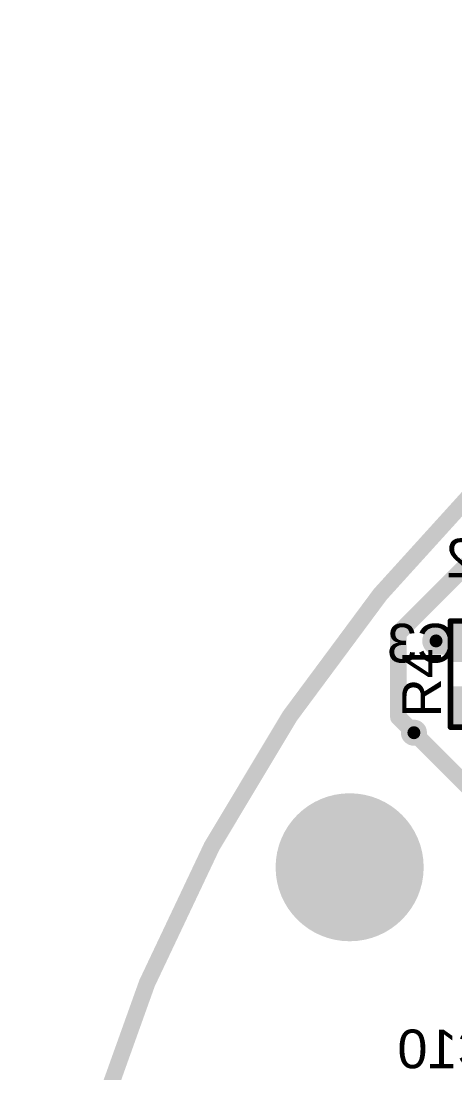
# Model space of a CAD drawing. Header units: millimetres. Extents: x -1.46 to 1.41, y -0.13 to 2.68.
# Drawn here: x -1.405 to -1.013, y 1.733 to 2.685 of the extents above; entities that cross this region are included whole.
import ezdxf

# ---------------------------------------------------------------- set-up
doc = ezdxf.new("R2010")
doc.units = ezdxf.units.MM
doc.header["$MEASUREMENT"] = 0
for name, color, linetype in [('BottomLayer', 5, 'Continuous'), ('BottomOverlay', 54, 'Continuous'), ('BottomSolder', 6, 'Continuous'), ('Mechanical2', 216, 'Continuous'), ('MultiLayer', 9, 'Continuous'), ('PadHoleLayer', 156, 'Continuous'), ('TopLayer', 1, 'Continuous'), ('TopOverlay', 2, 'Continuous'), ('TopPaste', 8, 'Continuous'), ('TopSolder', 216, 'Continuous'), ('ViaHoleLayer', 16, 'Continuous')]:
    doc.layers.add(name, color=color, linetype=linetype)
doc.styles.add('Arial', font='', dxfattribs={"height": 0.2})
doc.styles.get('Arial').set_extended_font_data('Arial')

# ---------------------------------------------------------------- blocks, each defined once
blk = doc.blocks.new('RES0603_132')
at = {"layer": 'TopLayer'}
for points in [[(-0.015, 0.0175), (-0.015, -0.0175), (-0.045, -0.0175), (-0.045, 0.0175)], [(0.045, 0.0175), (0.045, -0.0175), (0.015, -0.0175), (0.015, 0.0175)]]:
    blk.add_hatch(color=1, dxfattribs=at).paths.add_polyline_path(points)
at = {"layer": 'TopPaste'}
for points in [[(-0.015, 0.0175), (-0.015, -0.0175), (-0.045, -0.0175), (-0.045, 0.0175)], [(0.045, 0.0175), (0.045, -0.0175), (0.015, -0.0175), (0.015, 0.0175)]]:
    blk.add_hatch(color=8, dxfattribs=at).paths.add_polyline_path(points)
at = {"layer": 'TopSolder'}
for points in [[(-0.011, 0.0215), (-0.011, -0.0215), (-0.049, -0.0215), (-0.049, 0.0215)], [(0.049, 0.0215), (0.049, -0.0215), (0.011, -0.0215), (0.011, 0.0215)]]:
    blk.add_hatch(color=216, dxfattribs=at).paths.add_polyline_path(points)
at = {"layer": 'TopOverlay', "const_width": 0.005}
for points in [[(0.048, 0.021), (-0.048, 0.021)], [(-0.048, -0.021), (-0.048, 0.021)], [(0.048, -0.021), (0.048, 0.021)], [(0.048, -0.021), (-0.048, -0.021)]]:
    blk.add_lwpolyline(points, dxfattribs=at)
at = {"layer": 'TopOverlay', "const_width": 0.0025}
for points in [[(-0.04925, 0.021, 1), (-0.04675, 0.021, 1)], [(-0.04925, 0.021, 1), (-0.04675, 0.021, 1)], [(0.04675, 0.021, 1), (0.04925, 0.021, 1)], [(0.04675, 0.021, 1), (0.04925, 0.021, 1)], [(-0.04925, -0.021, 1), (-0.04675, -0.021, 1)], [(-0.04925, -0.021, 1), (-0.04675, -0.021, 1)], [(0.04675, -0.021, 1), (0.04925, -0.021, 1)], [(0.04675, -0.021, 1), (0.04925, -0.021, 1)]]:
    blk.add_lwpolyline(points, format="xyb", close=True, dxfattribs=at)

msp = doc.modelspace()

# ---------------------------------------------------------------- hatches: boundary and pattern name
at = {"layer": 'BottomLayer'}
h = msp.add_hatch(color=5, dxfattribs=at)
edge = h.paths.add_edge_path()
edge.add_arc((-1.03, 2.124), 0.01181, 0, 360)
h = msp.add_hatch(color=5, dxfattribs=at)
edge = h.paths.add_edge_path()
edge.add_arc((-1.05, 2.041), 0.01181, 0, 360)
h = msp.add_hatch(color=5, dxfattribs=at)
edge = h.paths.add_edge_path()
edge.add_arc((-1.1081, 1.91929), 0.05906, 0, 360)
at = {"layer": 'BottomSolder'}
h = msp.add_hatch(color=6, dxfattribs=at)
edge = h.paths.add_edge_path()
edge.add_arc((-1.03, 2.124), 0.00591, 0, 360)
h = msp.add_hatch(color=6, dxfattribs=at)
edge = h.paths.add_edge_path()
edge.add_arc((-1.05, 2.041), 0.00591, 0, 360)
h = msp.add_hatch(color=6, dxfattribs=at)
edge = h.paths.add_edge_path()
edge.add_arc((-1.1081, 1.91929), 0.06306, 0, 360)
at = {"layer": 'MultiLayer'}
h = msp.add_hatch(color=9, dxfattribs=at)
edge = h.paths.add_edge_path()
edge.add_arc((-1.1081, 1.91929), 0.05906, 0, 360)
at = {"layer": 'PadHoleLayer'}
h = msp.add_hatch(color=156, dxfattribs=at)
edge = h.paths.add_edge_path()
edge.add_arc((-1.1081, 1.91929), 0.06693, 0, 360)
at = {"layer": 'TopLayer'}
h = msp.add_hatch(color=1, dxfattribs=at)
edge = h.paths.add_edge_path()
edge.add_arc((-1.03, 2.124), 0.01181, 0, 360)
h = msp.add_hatch(color=1, dxfattribs=at)
edge = h.paths.add_edge_path()
edge.add_arc((-1.05, 2.041), 0.01181, 0, 360)
h = msp.add_hatch(color=1, dxfattribs=at)
edge = h.paths.add_edge_path()
edge.add_arc((-1.1081, 1.91929), 0.05906, 0, 360)
at = {"layer": 'TopSolder'}
h = msp.add_hatch(color=216, dxfattribs=at)
edge = h.paths.add_edge_path()
edge.add_arc((-1.03, 2.124), 0.00591, 0, 360)
h = msp.add_hatch(color=216, dxfattribs=at)
edge = h.paths.add_edge_path()
edge.add_arc((-1.05, 2.041), 0.00591, 0, 360)
h = msp.add_hatch(color=216, dxfattribs=at)
edge = h.paths.add_edge_path()
edge.add_arc((-1.1081, 1.91929), 0.06306, 0, 360)
at = {"layer": 'ViaHoleLayer'}
h = msp.add_hatch(color=16, dxfattribs=at)
edge = h.paths.add_edge_path()
edge.add_arc((-1.03, 2.124), 0.00591, 0, 360)
h = msp.add_hatch(color=16, dxfattribs=at)
edge = h.paths.add_edge_path()
edge.add_arc((-1.05, 2.041), 0.00591, 0, 360)

# ---------------------------------------------------------------- linework, layer by layer
at = {"layer": 'BottomLayer', "const_width": 0.015}
msp.add_lwpolyline([(-1.05, 2.041), (-0.9935, 1.9845)], dxfattribs=at)
at = {"layer": 'BottomLayer', "const_width": 0.0075}
msp.add_lwpolyline([(-1.05375, 2.041, 1), (-1.04625, 2.041, 1)], format="xyb", close=True, dxfattribs=at)
at = {"layer": 'Mechanical2', "const_width": 0.015}
msp.add_lwpolyline([(1.39764, 1.27953, 1), (-1.39764, 1.27953, 1)], format="xyb", close=True, dxfattribs=at)
at = {"layer": 'TopLayer'}
for points, const_width in [([(-1.064, 2.131), (-0.983, 2.212)], 0.015), ([(-1.064, 2.055), (-1.064, 2.131)], 0.015), ([(-1.03, 2.124), (-0.997, 2.124)], 0.025), ([(-1.064, 2.055), (-1.05, 2.041)], 0.015)]:
    msp.add_lwpolyline(points, dxfattribs=dict(at, const_width=const_width))
for points, const_width in [([(-1.06775, 2.131, 1), (-1.06025, 2.131, 1)], 0.0075), ([(-1.06775, 2.131, 1), (-1.06025, 2.131, 1)], 0.0075), ([(-1.03625, 2.124, 1), (-1.02375, 2.124, 1)], 0.0125), ([(-1.06775, 2.055, 1), (-1.06025, 2.055, 1)], 0.0075), ([(-1.06775, 2.055, 1), (-1.06025, 2.055, 1)], 0.0075), ([(-1.05375, 2.041, 1), (-1.04625, 2.041, 1)], 0.0075)]:
    msp.add_lwpolyline(points, format="xyb", close=True, dxfattribs=dict(at, const_width=const_width))

# ---------------------------------------------------------------- block references
at = {"rotation": 270}
msp.add_blockref('RES0603_132', (-0.996, 2.094), dxfattribs=at)

# ---------------------------------------------------------------- texts
at = {"layer": 'BottomOverlay', "style": 'Arial', "text_generation_flag": 2}
for s, p in [('R32', (-0.93135, 2.18151)), ('C3', (-1.01184, 2.10451)), ('C10', (-0.97526, 1.73751))]:
    msp.add_text(s, height=0.035, dxfattribs=at).set_placement(p)
at = {"layer": 'TopOverlay', "style": 'Arial'}
msp.add_text('R4', height=0.035, rotation=90, dxfattribs=at).set_placement((-1.02551, 2.05484))

doc.saveas('drawing.dxf')
